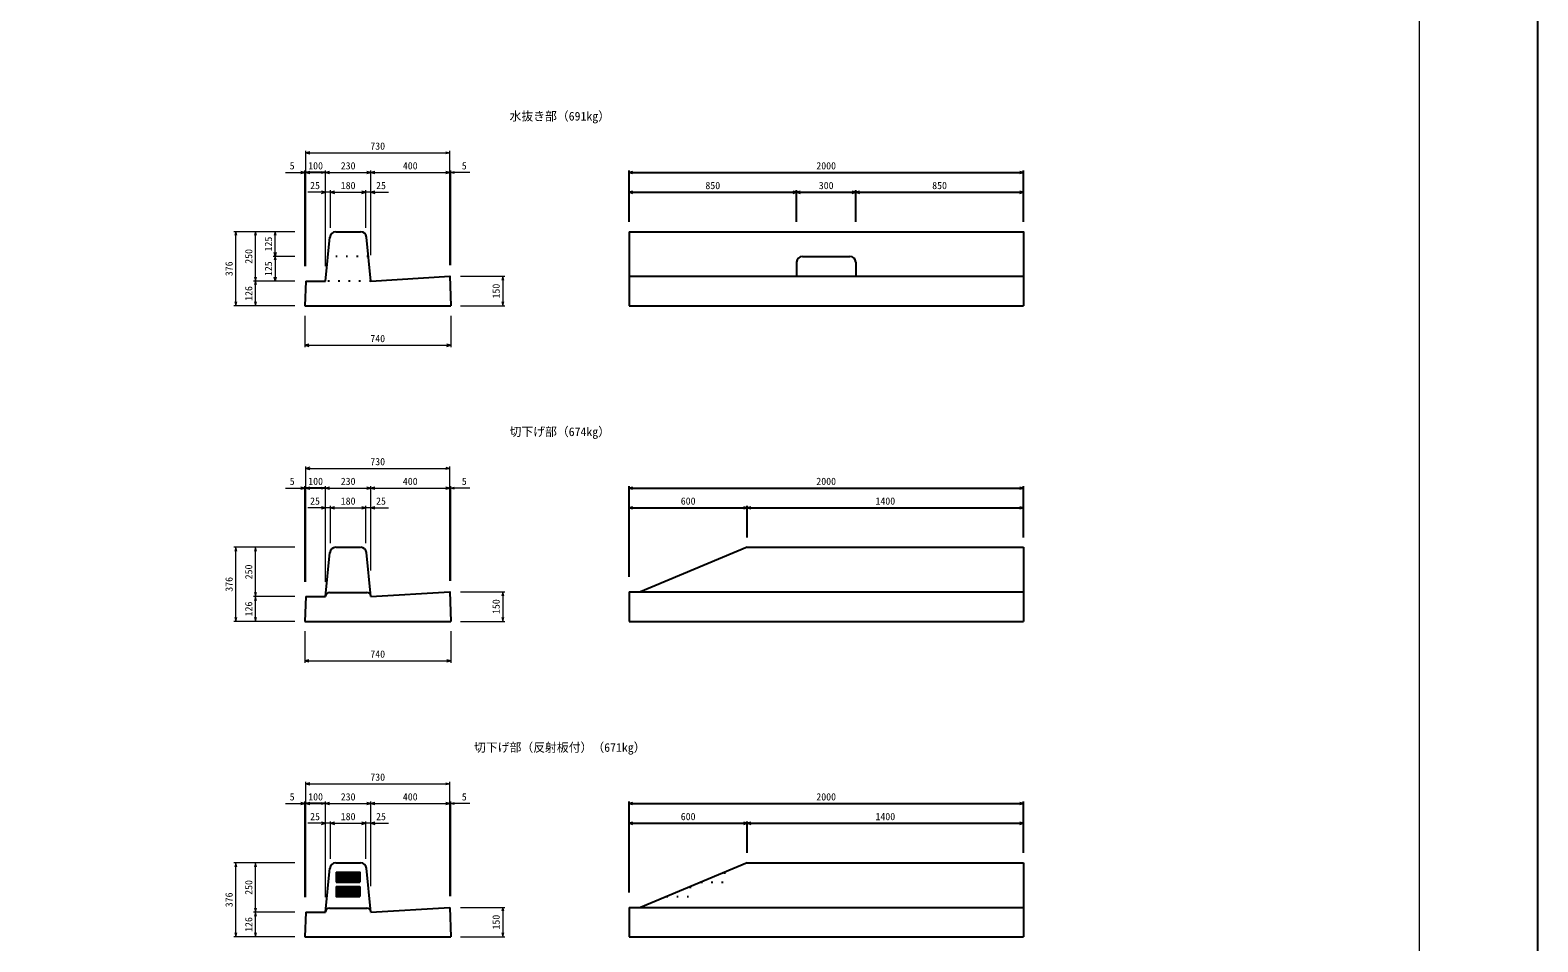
# Model space of a CAD drawing. Units: millimetres, scale not verified. Extents: x -12600 to 12600, y -8910 to 8910.
# Drawn here: x 4954 to 12600, y -4635 to -11 of the extents above; entities that cross this region are included whole.
import ezdxf
from ezdxf.enums import TextEntityAlignment as Align

# ---------------------------------------------------------------- set-up
doc = ezdxf.new("R2010")
doc.units = ezdxf.units.MM
doc.header["$LTSCALE"] = 30
doc.linetypes.add('DOTTED', pattern=[1.75, 0.25, -1.5])
for name, color, linetype, lineweight in [('0-0_DIM', 7, 'Continuous', 13), ('0-1_Defpoints', 5, 'Continuous', 25), ('0-2_HATCH', 6, 'Continuous', 25), ('0-5_OUTLINE', 3, 'Continuous', 25), ('0-6_OUTLINE2', 4, 'DOTTED', 25), ('0-7_TXT', 7, 'Continuous', 25), ('0-8_WAKU', 3, 'Continuous', 13)]:
    doc.layers.add(name, color=color, linetype=linetype, lineweight=lineweight)
doc.styles.add('ＭＳ ゴシック', font='')
doc.styles.get('ＭＳ ゴシック').set_extended_font_data('MS Gothic')

msp = doc.modelspace()

# ---------------------------------------------------------------- linework, layer by layer
at = {"layer": '0-0_DIM'}
for p, q in [((6351.73, -1208.27), (6351.73, -623.54)), ((6351.73, -633.54), (7081.73, -633.54)), ((7081.73, -1203.35), (7081.73, -623.54)), ((6249.03, -733.54), (6346.73, -733.54)), ((6346.73, -1208.27), (6346.73, -723.54)), ((6451.73, -1208.27), (6451.73, -723.54)), ((6451.73, -733.54), (6681.73, -733.54)), ((6681.73, -1152.12), (6681.73, -723.54)), ((6681.73, -733.54), (7081.73, -733.54)), ((7086.73, -1203.35), (7086.73, -723.54)), ((7184.42, -733.54), (7086.73, -733.54)), ((6451.73, -833.54), (6361.73, -833.54)), ((6476.73, -833.54), (6451.73, -833.54)), ((6476.73, -1013.62), (6476.73, -823.54)), ((6476.73, -833.54), (6656.73, -833.54)), ((6656.73, -1013.62), (6656.73, -823.54)), ((6681.73, -833.54), (6656.73, -833.54)), ((6681.73, -833.54), (6771.73, -833.54)), ((6296.73, -1033.54), (5986.73, -1033.54)), ((5996.73, -1409.54), (5996.73, -1033.54)), ((6096.73, -1283.54), (6096.73, -1033.54)), ((6196.73, -1158.54), (6196.73, -1033.54)), ((6296.73, -1158.54), (6186.73, -1158.54)), ((6196.73, -1158.54), (6196.73, -1283.54)), ((6296.73, -1283.54), (6086.73, -1283.54)), ((6096.73, -1409.54), (6096.73, -1283.54)), ((7136.73, -1259.54), (7361.34, -1259.54)), ((7351.34, -1259.54), (7351.34, -1409.54)), ((6296.73, -1409.54), (5986.73, -1409.54)), ((7136.73, -1409.54), (7361.34, -1409.54)), ((6346.73, -1459.54), (6346.73, -1619.54)), ((7086.73, -1459.54), (7086.73, -1619.54)), ((6346.73, -1609.54), (7086.73, -1609.54)), ((6351.73, -2808.27), (6351.73, -2223.54)), ((6351.73, -2233.54), (7081.73, -2233.54)), ((7081.73, -2803.35), (7081.73, -2223.54)), ((6249.03, -2333.54), (6346.73, -2333.54)), ((6346.73, -2808.27), (6346.73, -2323.54)), ((6451.73, -2808.27), (6451.73, -2323.54)), ((6451.73, -2333.54), (6681.73, -2333.54)), ((6681.73, -2752.12), (6681.73, -2323.54)), ((6681.73, -2333.54), (7081.73, -2333.54)), ((7086.73, -2803.35), (7086.73, -2323.54)), ((7184.42, -2333.54), (7086.73, -2333.54)), ((6451.73, -2433.54), (6361.73, -2433.54)), ((6476.73, -2433.54), (6451.73, -2433.54)), ((6476.73, -2613.62), (6476.73, -2423.54)), ((6476.73, -2433.54), (6656.73, -2433.54)), ((6656.73, -2613.62), (6656.73, -2423.54)), ((6681.73, -2433.54), (6656.73, -2433.54)), ((6681.73, -2433.54), (6771.73, -2433.54)), ((6296.73, -2633.54), (5986.73, -2633.54)), ((5996.73, -3009.54), (5996.73, -2633.54)), ((6096.73, -2883.54), (6096.73, -2633.54)), ((6296.73, -2883.54), (6086.73, -2883.54)), ((6096.73, -3009.54), (6096.73, -2883.54)), ((7136.73, -2859.54), (7361.34, -2859.54)), ((7351.34, -2859.54), (7351.34, -3009.54)), ((6296.73, -3009.54), (5986.73, -3009.54)), ((7136.73, -3009.54), (7361.34, -3009.54)), ((6346.73, -3059.54), (6346.73, -3219.54)), ((7086.73, -3059.54), (7086.73, -3219.54)), ((6346.73, -3209.54), (7086.73, -3209.54)), ((6351.73, -4408.27), (6351.73, -3823.54)), ((6351.73, -3833.54), (7081.73, -3833.54)), ((7081.73, -4403.35), (7081.73, -3823.54)), ((6249.03, -3933.54), (6346.73, -3933.54)), ((6346.73, -4408.27), (6346.73, -3923.54)), ((6451.73, -4408.27), (6451.73, -3923.54)), ((6451.73, -3933.54), (6681.73, -3933.54)), ((6681.73, -4352.12), (6681.73, -3923.54)), ((6681.73, -3933.54), (7081.73, -3933.54)), ((7086.73, -4403.35), (7086.73, -3923.54)), ((7184.42, -3933.54), (7086.73, -3933.54)), ((6451.73, -4033.54), (6361.73, -4033.54)), ((6476.73, -4033.54), (6451.73, -4033.54)), ((6476.73, -4213.62), (6476.73, -4023.54)), ((6476.73, -4033.54), (6656.73, -4033.54)), ((6656.73, -4213.62), (6656.73, -4023.54)), ((6681.73, -4033.54), (6656.73, -4033.54)), ((6681.73, -4033.54), (6771.73, -4033.54)), ((6296.73, -4233.54), (5986.73, -4233.54)), ((5996.73, -4609.54), (5996.73, -4233.54)), ((6096.73, -4483.54), (6096.73, -4233.54)), ((6296.73, -4483.54), (6086.73, -4483.54)), ((6096.73, -4609.54), (6096.73, -4483.54)), ((7136.73, -4459.54), (7361.34, -4459.54)), ((7351.34, -4459.54), (7351.34, -4609.54)), ((6296.73, -4609.54), (5986.73, -4609.54)), ((7136.73, -4609.54), (7361.34, -4609.54))]:
    msp.add_line(p, q, dxfattribs=at)
at = {"layer": '0-0_DIM', "lineweight": 25}
for p, q in [((6351.73, -733.54), (6346.73, -733.54)), ((6451.73, -733.54), (6351.73, -733.54)), ((7081.73, -733.54), (7086.73, -733.54)), ((7991.06, -983.54), (7991.06, -723.54)), ((7991.06, -733.54), (9991.06, -733.54)), ((9991.06, -983.54), (9991.06, -723.54)), ((7991.06, -833.54), (8841.06, -833.54)), ((8841.06, -983.54), (8841.06, -823.54)), ((8841.06, -833.54), (9141.06, -833.54)), ((9141.06, -983.54), (9141.06, -823.54)), ((9141.06, -833.54), (9991.06, -833.54)), ((6351.73, -2333.54), (6346.73, -2333.54)), ((6451.73, -2333.54), (6351.73, -2333.54)), ((7081.73, -2333.54), (7086.73, -2333.54)), ((7991.06, -2783.54), (7991.06, -2323.54)), ((7991.06, -2333.54), (9991.06, -2333.54)), ((9991.06, -2583.54), (9991.06, -2323.54)), ((7991.06, -2433.54), (8591.06, -2433.54)), ((8591.06, -2583.54), (8591.06, -2423.54)), ((8591.06, -2433.54), (9991.06, -2433.54)), ((6351.73, -3933.54), (6346.73, -3933.54)), ((6451.73, -3933.54), (6351.73, -3933.54)), ((7081.73, -3933.54), (7086.73, -3933.54)), ((7991.06, -4383.54), (7991.06, -3923.54)), ((7991.06, -3933.54), (9991.06, -3933.54)), ((9991.06, -4183.54), (9991.06, -3923.54)), ((7991.06, -4033.54), (8591.06, -4033.54)), ((8591.06, -4183.54), (8591.06, -4023.54)), ((8591.06, -4033.54), (9991.06, -4033.54))]:
    msp.add_line(p, q, dxfattribs=at)
at = {"layer": '0-0_DIM'}
for points in [[(6371.73, -628.18), (6351.73, -633.54), (6371.73, -638.9)], [(7061.73, -628.18), (7081.73, -633.54), (7061.73, -638.9)], [(6326.73, -738.9), (6346.73, -733.54), (6326.73, -728.18)], [(6371.73, -728.18), (6351.73, -733.54), (6371.73, -738.9)], [(6431.73, -728.18), (6451.73, -733.54), (6431.73, -738.9)], [(6471.73, -728.18), (6451.73, -733.54), (6471.73, -738.9)], [(6661.73, -738.9), (6681.73, -733.54), (6661.73, -728.18)], [(6701.73, -728.18), (6681.73, -733.54), (6701.73, -738.9)], [(7061.73, -738.9), (7081.73, -733.54), (7061.73, -728.18)], [(7106.73, -738.9), (7086.73, -733.54), (7106.73, -728.18)], [(6431.73, -838.9), (6451.73, -833.54), (6431.73, -828.18)], [(6496.73, -828.18), (6476.73, -833.54), (6496.73, -838.9)], [(6636.73, -838.9), (6656.73, -833.54), (6636.73, -828.18)], [(6701.73, -828.18), (6681.73, -833.54), (6701.73, -838.9)], [(6002.08, -1053.54), (5996.73, -1033.54), (5991.37, -1053.54)], [(6102.08, -1053.54), (6096.73, -1033.54), (6091.37, -1053.54)], [(6202.08, -1053.54), (6196.73, -1033.54), (6191.37, -1053.54)], [(6202.08, -1138.54), (6196.73, -1158.54), (6191.37, -1138.54)], [(6202.08, -1178.54), (6196.73, -1158.54), (6191.37, -1178.54)], [(6091.37, -1263.54), (6096.73, -1283.54), (6102.08, -1263.54)], [(6102.08, -1303.54), (6096.73, -1283.54), (6091.37, -1303.54)], [(6202.08, -1263.54), (6196.73, -1283.54), (6191.37, -1263.54)], [(7356.7, -1279.54), (7351.34, -1259.54), (7345.98, -1279.54)], [(5991.37, -1389.54), (5996.73, -1409.54), (6002.08, -1389.54)], [(6091.37, -1389.54), (6096.73, -1409.54), (6102.08, -1389.54)], [(7345.98, -1389.54), (7351.34, -1409.54), (7356.7, -1389.54)], [(6366.73, -1604.18), (6346.73, -1609.54), (6366.73, -1614.9)], [(7066.73, -1614.9), (7086.73, -1609.54), (7066.73, -1604.18)], [(6371.73, -2228.18), (6351.73, -2233.54), (6371.73, -2238.9)], [(7061.73, -2228.18), (7081.73, -2233.54), (7061.73, -2238.9)], [(6326.73, -2338.9), (6346.73, -2333.54), (6326.73, -2328.18)], [(6371.73, -2328.18), (6351.73, -2333.54), (6371.73, -2338.9)], [(6431.73, -2328.18), (6451.73, -2333.54), (6431.73, -2338.9)], [(6471.73, -2328.18), (6451.73, -2333.54), (6471.73, -2338.9)], [(6661.73, -2338.9), (6681.73, -2333.54), (6661.73, -2328.18)], [(6701.73, -2328.18), (6681.73, -2333.54), (6701.73, -2338.9)], [(7061.73, -2338.9), (7081.73, -2333.54), (7061.73, -2328.18)], [(7106.73, -2338.9), (7086.73, -2333.54), (7106.73, -2328.18)], [(6431.73, -2438.9), (6451.73, -2433.54), (6431.73, -2428.18)], [(6496.73, -2428.18), (6476.73, -2433.54), (6496.73, -2438.9)], [(6636.73, -2438.9), (6656.73, -2433.54), (6636.73, -2428.18)], [(6701.73, -2428.18), (6681.73, -2433.54), (6701.73, -2438.9)], [(6002.08, -2653.54), (5996.73, -2633.54), (5991.37, -2653.54)], [(6102.08, -2653.54), (6096.73, -2633.54), (6091.37, -2653.54)], [(6091.37, -2863.54), (6096.73, -2883.54), (6102.08, -2863.54)], [(6102.08, -2903.54), (6096.73, -2883.54), (6091.37, -2903.54)], [(7356.7, -2879.54), (7351.34, -2859.54), (7345.98, -2879.54)], [(5991.37, -2989.54), (5996.73, -3009.54), (6002.08, -2989.54)], [(6091.37, -2989.54), (6096.73, -3009.54), (6102.08, -2989.54)], [(7345.98, -2989.54), (7351.34, -3009.54), (7356.7, -2989.54)], [(6366.73, -3204.18), (6346.73, -3209.54), (6366.73, -3214.9)], [(7066.73, -3214.9), (7086.73, -3209.54), (7066.73, -3204.18)], [(6371.73, -3828.18), (6351.73, -3833.54), (6371.73, -3838.9)], [(7061.73, -3828.18), (7081.73, -3833.54), (7061.73, -3838.9)], [(6326.73, -3938.9), (6346.73, -3933.54), (6326.73, -3928.18)], [(6371.73, -3928.18), (6351.73, -3933.54), (6371.73, -3938.9)], [(6431.73, -3928.18), (6451.73, -3933.54), (6431.73, -3938.9)], [(6471.73, -3928.18), (6451.73, -3933.54), (6471.73, -3938.9)], [(6661.73, -3938.9), (6681.73, -3933.54), (6661.73, -3928.18)], [(6701.73, -3928.18), (6681.73, -3933.54), (6701.73, -3938.9)], [(7061.73, -3938.9), (7081.73, -3933.54), (7061.73, -3928.18)], [(7106.73, -3938.9), (7086.73, -3933.54), (7106.73, -3928.18)], [(6431.73, -4038.9), (6451.73, -4033.54), (6431.73, -4028.18)], [(6496.73, -4028.18), (6476.73, -4033.54), (6496.73, -4038.9)], [(6636.73, -4038.9), (6656.73, -4033.54), (6636.73, -4028.18)], [(6701.73, -4028.18), (6681.73, -4033.54), (6701.73, -4038.9)], [(6002.08, -4253.54), (5996.73, -4233.54), (5991.37, -4253.54)], [(6102.08, -4253.54), (6096.73, -4233.54), (6091.37, -4253.54)], [(6091.37, -4463.54), (6096.73, -4483.54), (6102.08, -4463.54)], [(6102.08, -4503.54), (6096.73, -4483.54), (6091.37, -4503.54)], [(7356.7, -4479.54), (7351.34, -4459.54), (7345.98, -4479.54)], [(5991.37, -4589.54), (5996.73, -4609.54), (6002.08, -4589.54)], [(6091.37, -4589.54), (6096.73, -4609.54), (6102.08, -4589.54)], [(7345.98, -4589.54), (7351.34, -4609.54), (7356.7, -4589.54)]]:
    msp.add_lwpolyline(points, dxfattribs=at)
at = {"layer": '0-0_DIM', "lineweight": 25}
for points in [[(8011.06, -738.9), (7991.06, -733.54), (8011.06, -728.18)], [(9971.06, -728.18), (9991.06, -733.54), (9971.06, -738.9)], [(8011.06, -838.9), (7991.06, -833.54), (8011.06, -828.18)], [(8821.06, -828.18), (8841.06, -833.54), (8821.06, -838.9)], [(8861.06, -838.9), (8841.06, -833.54), (8861.06, -828.18)], [(9121.06, -828.18), (9141.06, -833.54), (9121.06, -838.9)], [(9161.06, -838.9), (9141.06, -833.54), (9161.06, -828.18)], [(9971.06, -828.18), (9991.06, -833.54), (9971.06, -838.9)], [(8011.06, -2338.9), (7991.06, -2333.54), (8011.06, -2328.18)], [(9971.06, -2328.18), (9991.06, -2333.54), (9971.06, -2338.9)], [(8011.06, -2438.9), (7991.06, -2433.54), (8011.06, -2428.18)], [(8571.06, -2428.18), (8591.06, -2433.54), (8571.06, -2438.9)], [(8611.06, -2438.9), (8591.06, -2433.54), (8611.06, -2428.18)], [(9971.06, -2428.18), (9991.06, -2433.54), (9971.06, -2438.9)], [(8011.06, -3938.9), (7991.06, -3933.54), (8011.06, -3928.18)], [(9971.06, -3928.18), (9991.06, -3933.54), (9971.06, -3938.9)], [(8011.06, -4038.9), (7991.06, -4033.54), (8011.06, -4028.18)], [(8571.06, -4028.18), (8591.06, -4033.54), (8571.06, -4038.9)], [(8611.06, -4038.9), (8591.06, -4033.54), (8611.06, -4028.18)], [(9971.06, -4028.18), (9991.06, -4033.54), (9971.06, -4038.9)]]:
    msp.add_lwpolyline(points, dxfattribs=at)
at = {"layer": '0-1_Defpoints'}
msp.add_lwpolyline([(-12600, -8910), (12600, -8910), (12600, 8910), (-12600, 8910)], close=True, dxfattribs=at)
at = {"layer": '0-2_HATCH'}
for p, q in [((6506.73, -4281.54), (6506.73, -4331.54)), ((6516.73, -4281.54), (6516.73, -4331.54)), ((6526.73, -4281.54), (6526.73, -4331.54)), ((6536.73, -4281.54), (6536.73, -4331.54)), ((6546.73, -4281.54), (6546.73, -4331.54)), ((6556.73, -4281.54), (6556.73, -4331.54)), ((6566.73, -4281.54), (6566.73, -4331.54)), ((6576.73, -4281.54), (6576.73, -4331.54)), ((6586.73, -4281.54), (6586.73, -4331.54)), ((6596.73, -4281.54), (6596.73, -4331.54)), ((6606.73, -4281.54), (6606.73, -4331.54)), ((6616.73, -4281.54), (6616.73, -4331.54)), ((6506.73, -4291.54), (6626.73, -4291.54)), ((6506.73, -4301.54), (6626.73, -4301.54)), ((6506.73, -4311.54), (6626.73, -4311.54)), ((6506.73, -4321.54), (6626.73, -4321.54)), ((6506.73, -4331.54), (6626.73, -4331.54)), ((6506.73, -4354.54), (6626.73, -4354.54)), ((6516.73, -4354.54), (6516.73, -4404.54)), ((6526.73, -4354.54), (6526.73, -4404.54)), ((6536.73, -4354.54), (6536.73, -4404.54)), ((6546.73, -4354.54), (6546.73, -4404.54)), ((6556.73, -4354.54), (6556.73, -4404.54)), ((6566.73, -4354.54), (6566.73, -4404.54)), ((6576.73, -4354.54), (6576.73, -4404.54)), ((6586.73, -4354.54), (6586.73, -4404.54)), ((6596.73, -4354.54), (6596.73, -4404.54)), ((6606.73, -4354.54), (6606.73, -4404.54)), ((6616.73, -4354.54), (6616.73, -4404.54)), ((6626.73, -4354.54), (6626.73, -4404.54)), ((6506.73, -4364.54), (6626.73, -4364.54)), ((6506.73, -4374.54), (6626.73, -4374.54)), ((6506.73, -4384.54), (6626.73, -4384.54)), ((6506.73, -4394.54), (6626.73, -4394.54))]:
    msp.add_line(p, q, dxfattribs=at)
for points in [[(6506.73, -4281.54), (6626.73, -4281.54), (6626.73, -4331.54)], [(6506.73, -4354.54), (6506.73, -4404.54), (6626.73, -4404.54)]]:
    msp.add_lwpolyline(points, dxfattribs=at)
at = {"layer": '0-5_OUTLINE'}
for p, q in [((6451.73, -1283.54), (6474.02, -1060.55)), ((6503.87, -1033.54), (6629.58, -1033.54)), ((6681.73, -1283.54), (6659.43, -1060.55)), ((7991.06, -1033.54), (7991.06, -1409.54)), ((8841.06, -1188.54), (8841.06, -1259.54)), ((8871.06, -1158.54), (9111.06, -1158.54)), ((9141.06, -1188.54), (9141.06, -1259.54)), ((6351.73, -1283.54), (6346.73, -1409.54)), ((6351.73, -1283.54), (6451.73, -1283.54)), ((7991.06, -1259.54), (9991.06, -1259.54)), ((6346.73, -1409.54), (7086.73, -1409.54)), ((7991.06, -1409.54), (9991.06, -1409.54)), ((6451.73, -2883.54), (6474.02, -2660.55)), ((6503.87, -2633.54), (6629.58, -2633.54)), ((6681.73, -2883.54), (6659.43, -2660.55)), ((8591.06, -2633.54), (8048.66, -2859.54)), ((8591.06, -2633.54), (9991.06, -2633.54)), ((9991.06, -2633.54), (9991.06, -3009.54)), ((6351.73, -2883.54), (6346.73, -3009.54)), ((6351.73, -2883.54), (6451.73, -2883.54)), ((6471.82, -2863.54), (6661.63, -2863.54)), ((7991.06, -2859.54), (9991.06, -2859.54)), ((7991.06, -2859.54), (7991.06, -3009.54)), ((6346.73, -3009.54), (7086.73, -3009.54)), ((7991.06, -3009.54), (9991.06, -3009.54)), ((6451.73, -4483.54), (6474.02, -4260.55)), ((6503.87, -4233.54), (6629.58, -4233.54)), ((6681.73, -4483.54), (6659.43, -4260.55)), ((8591.06, -4233.54), (8048.66, -4459.54)), ((8591.06, -4233.54), (9991.06, -4233.54)), ((9991.06, -4233.54), (9991.06, -4609.54)), ((6351.73, -4483.54), (6346.73, -4609.54)), ((6351.73, -4483.54), (6451.73, -4483.54)), ((6471.82, -4463.54), (6661.63, -4463.54)), ((6681.73, -4483.54), (7081.73, -4459.54)), ((7081.73, -4459.54), (7086.73, -4609.54)), ((7991.06, -4459.54), (9991.06, -4459.54)), ((7991.06, -4459.54), (7991.06, -4609.54)), ((6346.73, -4609.54), (7086.73, -4609.54)), ((7991.06, -4609.54), (9991.06, -4609.54))]:
    msp.add_line(p, q, dxfattribs=at)
for points in [[(7991.06, -1033.54), (9991.06, -1033.54), (9991.06, -1409.54)], [(6681.73, -1283.54), (7081.73, -1259.54), (7086.73, -1409.54)], [(6681.73, -2883.54), (7081.73, -2859.54), (7086.73, -3009.54)]]:
    msp.add_lwpolyline(points, dxfattribs=at)
for centre, radius, start, end in [((6503.87, -1063.54), 30, 90, 177.2835), ((6629.58, -1063.54), 30, 5.71059, 88.37304), ((8871.06, -1188.54), 30, 90, 180), ((9111.06, -1188.54), 30, 0, 90), ((6503.87, -2663.54), 30, 90, 177.2835), ((6629.58, -2663.54), 30, 5.71059, 88.37304), ((6471.82, -2883.54), 20, 90, 180), ((6661.63, -2883.54), 20, 5.71059, 90), ((6503.87, -4263.54), 30, 90, 177.2835), ((6629.58, -4263.54), 30, 5.71059, 88.37304), ((6471.82, -4483.54), 20, 90, 180), ((6661.63, -4483.54), 20, 5.71059, 90)]:
    msp.add_arc(centre, radius, start, end, dxfattribs=at)
at = {"layer": '0-6_OUTLINE2'}
for p, q in [((6669.23, -1158.54), (6464.23, -1158.54)), ((6681.73, -1283.54), (6451.73, -1283.54)), ((8475.86, -4281.54), (8475.86, -4331.54)), ((8300.66, -4354.54), (8300.66, -4404.54)), ((8355.86, -4331.54), (8475.86, -4331.54)), ((8180.66, -4404.54), (8300.66, -4404.54))]:
    msp.add_line(p, q, dxfattribs=at)
at = {"layer": '0-8_WAKU'}
msp.add_lwpolyline([(-12000, -8310), (12000, -8310), (12000, 8310), (-12000, 8310)], close=True, dxfattribs=at)

# ---------------------------------------------------------------- texts
at = {"layer": '0-0_DIM', "style": 'ＭＳ ゴシック'}
for s, p in [('730', (6679.23, -628.54)), ('5', (6270.27, -728.54)), ('100', (6364.23, -728.54)), ('230', (6529.23, -728.54)), ('400', (6844.23, -728.54)), ('5', (7143.18, -728.54)), ('2000', (8941.06, -728.54)), ('25', (6373.75, -828.67)), ('180', (6529.23, -828.54)), ('25', (6708.27, -828.67)), ('850', (8378.56, -828.54)), ('300', (8953.56, -828.54)), ('850', (9528.56, -828.54)), ('740', (6679.23, -1604.54)), ('730', (6679.23, -2228.54)), ('5', (6270.27, -2328.54)), ('100', (6364.23, -2328.54)), ('230', (6529.23, -2328.54)), ('400', (6844.23, -2328.54)), ('5', (7143.18, -2328.54)), ('2000', (8941.06, -2328.54)), ('25', (6373.75, -2428.67)), ('180', (6529.23, -2428.54)), ('25', (6708.27, -2428.67)), ('600', (8253.56, -2428.54)), ('1400', (9241.06, -2428.54)), ('740', (6679.23, -3204.54)), ('730', (6679.23, -3828.54)), ('5', (6270.27, -3928.54)), ('100', (6364.23, -3928.54)), ('230', (6529.23, -3928.54)), ('400', (6844.23, -3928.54)), ('5', (7143.18, -3928.54)), ('2000', (8941.06, -3928.54)), ('25', (6373.75, -4028.67)), ('180', (6529.23, -4028.54)), ('25', (6708.27, -4028.67)), ('600', (8253.56, -4028.54)), ('1400', (9241.06, -4028.54))]:
    msp.add_text(s, height=36.66, dxfattribs=at).set_placement(p, align=Align.BOTTOM_LEFT)
for s, p in [('125', (6191.73, -1133.54)), ('250', (6091.73, -1196.04)), ('376', (5991.73, -1259.04)), ('125', (6191.73, -1258.54)), ('126', (6091.73, -1384.04)), ('150', (7346.34, -1372.04)), ('250', (6091.73, -2796.04)), ('376', (5991.73, -2859.04)), ('150', (7346.34, -2972.04)), ('126', (6091.73, -2984.04)), ('250', (6091.73, -4396.04)), ('376', (5991.73, -4459.04)), ('150', (7346.34, -4572.04)), ('126', (6091.73, -4584.04))]:
    msp.add_text(s, height=36.66, rotation=90, dxfattribs=at).set_placement(p, align=Align.BOTTOM_LEFT)
at = {"layer": '0-7_TXT', "style": 'ＭＳ ゴシック'}
for s, p in [('水抜き部（691kg）', (7385.22, -483.01)), ('切下げ部（674kg）', (7385.22, -2083.01)), ('切下げ部（反射板付）（671kg）', (7205.22, -3684.08))]:
    msp.add_text(s, height=43.99, dxfattribs=at).set_placement(p, align=Align.BOTTOM_LEFT)

doc.saveas('drawing.dxf')
